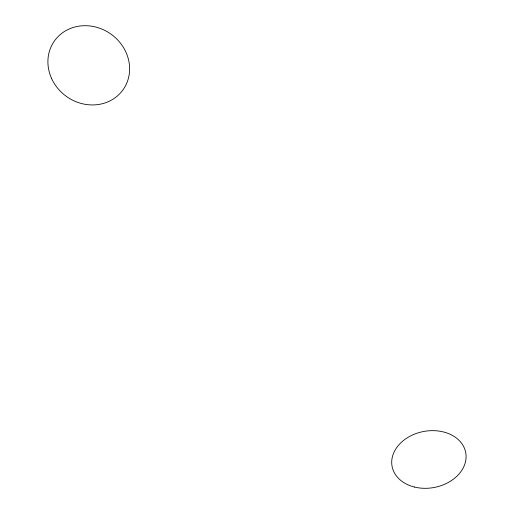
<?xml version="1.0" encoding="UTF-8"?>
<svg xmlns="http://www.w3.org/2000/svg" width="514" height="514" viewBox="0 0 514 514"><rect width="100%" height="100%" fill="white"/><g stroke="black" fill="none" stroke-linecap="round" stroke-linejoin="round"><path stroke-width="0.77" d="M414.592 487.073A37.464 28.488 -10.6 0 0 465.787 452.943A37.464 28.488 -10.6 0 0 406.323 438.423A37.464 28.488 -10.6 0 0 414.592 487.073M51.567 78.43A42.109 38.299 35.5 0 0 122.011 91.145A42.109 38.299 35.5 0 0 92.713 26.381A42.109 38.299 35.5 0 0 51.567 78.43"/></g></svg>
